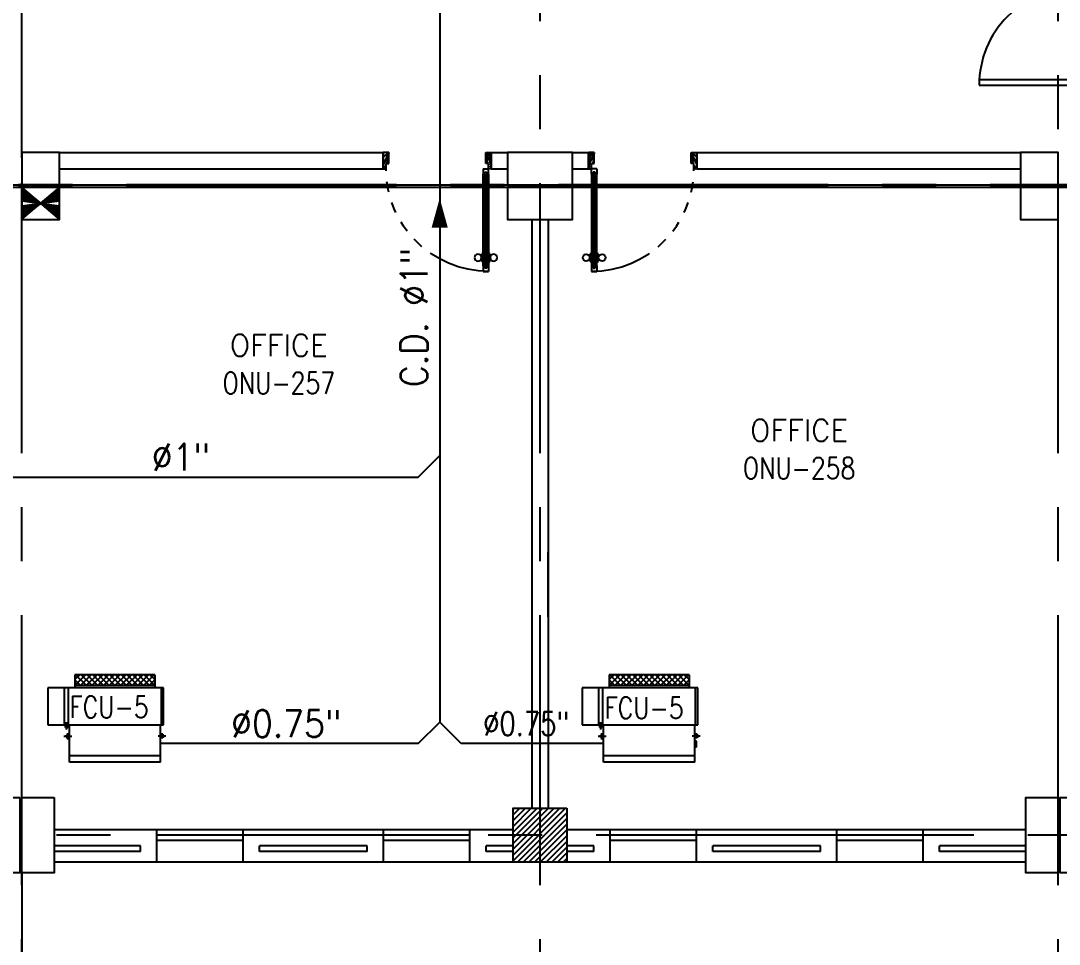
# Model space of a CAD drawing. Extents: x 417866242 to 417866469, y 43498047 to 43498124.
# Drawn here: x 417866416.33 to 417866425.95, y 43498074.18 to 43498082.73 of the extents above; entities that cross this region are included whole.
import ezdxf
from ezdxf.enums import TextEntityAlignment as Align

# ---------------------------------------------------------------- set-up
doc = ezdxf.new("R2010")
doc.units = 0
doc.header["$MEASUREMENT"] = 0
doc.linetypes.add('CENTERX2', pattern=[4, 2.5, -0.5, 0.5, -0.5])
doc.linetypes.add('HIDDEN', pattern=[0.375, 0.25, -0.125])
doc.layers.get('0').update_dxf_attribs({"linetype": 'CONTINUOUS'})
for name, color, linetype in [('AC-CD', 6, 'CONTINUOUS'), ('AC-TEXT', 2, 'CONTINUOUS'), ('AXES', 11, 'CENTERX2'), ('COL', 11, 'CONTINUOUS'), ('COUNTER', 11, 'CONTINUOUS'), ('DOOR', 11, 'CONTINUOUS'), ('EJ', 11, 'CONTINUOUS'), ('FCU', 6, 'CONTINUOUS'), ('HAT', 11, 'CONTINUOUS'), ('INSUL', 11, 'CONTINUOUS'), ('M-TEXT', 2, 'CONTINUOUS'), ('P-SOLIDWASTE', 6, 'CONTINUOUS'), ('RM-NAME', 11, 'CONTINUOUS'), ('RM-NO', 11, 'CONTINUOUS'), ('ROOF', 11, 'CONTINUOUS'), ('WALL', 11, 'CONTINUOUS'), ('WIN', 11, 'CONTINUOUS')]:
    doc.layers.add(name, color=color, linetype=linetype)
doc.styles.add('ROMANS', font='ROMANS.shx', dxfattribs={"width": 0.6})

# ---------------------------------------------------------------- blocks, each defined once
blk = doc.blocks.new('A$C376C1807')
at = {"layer": 'DOOR'}
for p, q in [((8.381903171539307e-08, 0.8999999298903276), (8.381903171539307e-08, 0.8499999298874172)), ((0.900000083813211, 0.8999999298903276), (8.381903171539307e-08, 0.8999999298903276)), ((8.381903171539307e-08, 0.8499999298874172), (0.8986101215996314, 0.8499999298874172))]:
    blk.add_line(p, q, dxfattribs=at)
blk.add_arc((8.381903171539307e-08, 0.8999999298830517), 0.8999999999941792, 270, 4.168816632087861e-10, dxfattribs=at)
blk = doc.blocks.new('C11')
at = {"layer": 'HAT'}
h = blk.add_hatch(dxfattribs=at)
h.set_pattern_fill('ANSI31', color=256, scale=300, style=0)
h.set_pattern_definition([(45, (-248556.1822811713, -75061.0053373936), (-26.51650429449553, 26.51650429449553), [])])
h.paths.add_polyline_path([(300.0000000000291, 700), (-2.91038304567337e-11, 700), (0, 349.9999999998981), (300.0000000000291, 349.9999999998981)])
h.paths.add_polyline_path([(300, 349.9999999998981), (-2.91038304567337e-11, 349.9999999998981), (-2.91038304567337e-11, 0), (300.0000000000291, 0)])
at = {"layer": 'COL'}
blk.add_lwpolyline([(300.0000000000291, 700), (299.9999999999709, 0), (0, 0), (0, 700)], close=True, dxfattribs=at)
blk = doc.blocks.new('C11D')
at = {"layer": 'COL', "linetype": 'ByBlock'}
for p in [(-320.0000000003783, 0), (0, 0)]:
    blk.add_blockref('C11', p, dxfattribs=at)
blk = doc.blocks.new('C7')
at = {"layer": 'HAT'}
h = blk.add_hatch(dxfattribs=at)
h.set_pattern_fill('ANSI31', color=256, scale=300, style=0)
h.set_pattern_definition([(45, (-248876.1822811714, -51411.00533739352), (-26.51650429449553, 26.51650429449553), [])])
h.paths.add_polyline_path([(350.0000000000291, 299.9999999999709), (250.0000000001455, 299.9999999999709), (-5.820766091346741e-11, 300), (0, 0), (350, -7.275957614183426e-12)])
at = {"layer": 'COL'}
blk.add_lwpolyline([(-2.91038304567337e-11, 300), (-5.820766091346741e-11, 0), (350, 0), (350.0000000000291, 300)], close=True, dxfattribs=at)
blk = doc.blocks.new('D1000')
at = {"layer": 'DOOR', "color": 7, "linetype": 'ByBlock'}
for p, q in [((0, 0), (-150, 0)), ((-150, 0), (-150, -25)), ((-150, 0), (0, 0)), ((0, -50), (-113.7099299924448, 0)), ((0, -50), (-40.1457343158545, 0)), ((0, -50), (0, 0)), ((-1049.994220409368, -25.1743907785567), (-1099.994220409368, -25.1743907785567)), ((-1099.994220409368, -75.1743907785567), (-1099.994220409368, -25.1743907785567)), ((-1099.994220409368, -25.1743907785567), (-1099.994220409368, -75.1743907785567)), ((-1049.994220409368, -75.1743907785567), (-1099.994220409397, -75.17439077803283)), ((-1049.994220409368, -42.1743907785276), (-1069.994220409368, -42.1743907785276)), ((-1069.994220409368, -42.1743907785567), (-1069.994220409368, -58.1743907785567)), ((-1049.994220409368, -58.1743907785567), (-1069.994220409368, -58.1743907785567)), ((-1049.994220409368, -25.1743907785567), (-1049.994220409368, -42.1743907785276)), ((-1049.994220409368, -58.1743907785567), (-1049.994220409368, -75.1743907785567)), ((-927.6366776307696, -17.97439077851595), (-1017.63667763077, -17.97439077851595)), ((-1017.63667763077, -25.1743907785567), (-1017.63667763077, -17.97439077851595)), ((-1017.63667763077, -75.1743907785567), (-1017.63667763077, -82.37439077859744)), ((-927.6366776307696, -82.37439077859744), (-1017.63667763077, -82.37439077859744)), ((-1005.036677630764, -8.974390778515954), (-940.2366776307754, -8.974390778515954)), ((-1005.036677630764, -17.97439077851595), (-1005.036677630764, -8.974390778515954)), ((-1005.036677630764, -17.97439077851595), (-940.2366776307754, -17.97439077851595)), ((-1005.036677630764, -82.37439077859744), (-940.2366776307754, -82.37439077859744)), ((-1005.036677630764, -82.37439077859744), (-1005.036677630764, -91.37439077859744)), ((-1005.036677630764, -91.37439077859744), (-940.2366776307754, -91.37439077859744)), ((-940.2366776307754, -17.97439077851595), (-940.2366776307754, -8.974390778515954)), ((-940.2366776307754, -82.37439077859744), (-940.2366776307754, -91.37439077859744)), ((-927.6366776307696, -25.1743907785567), (-927.6366776307696, -17.97439077851595)), ((-927.6366776307696, -75.1743907785567), (-927.6366776307696, -82.37439077859744)), ((-200, -42), (-200, -25)), ((-200, -25), (-150, -25)), ((-180, -42), (-200, -42)), ((-200, -75), (-200, -58)), ((-200, -58), (-180, -58)), ((-150, -75), (-200, -75)), ((-180, -58), (-180, -42)), ((-150, -75), (-150, -25)), ((-150, -25), (-100, -25)), ((-100, -25), (-100, -50)), ((0, -50), (-100, -36.64271395650576)), ((-100, -50), (0, -50)), ((0, -950), (-113.7099299924448, -1000)), ((-100, -975), (-100, -950)), ((0, -950), (-100, -963.3572860434942)), ((-100, -950), (0, -950)), ((0, -950), (-40.1457343158545, -1000)), ((0, -950), (0, -1000)), ((-150, -975), (-100, -975)), ((-150, -1000), (-150, -975)), ((-150, -1000), (0, -1000)), ((0, -1000), (-150, -1000))]:
    blk.add_line(p, q, dxfattribs=at)
at = {"layer": 'DOOR', "linetype": 'ByBlock'}
for p, q in [((-200, -25), (-1049.994220409368, -25.1743907785567)), ((-200, -42), (-1049.994220409368, -42.1743907785276)), ((-200, -58), (-1049.994220409368, -58.1743907785567)), ((-1049.994220409368, -75.1743907785567), (-200, -75))]:
    blk.add_line(p, q, dxfattribs=at)
at = {"layer": 'DOOR', "color": 7, "linetype": 'ByBlock'}
for centre in [(-972.6366776307696, 23.35655343646067), (-972.6366776307696, -123.7053349935159)]:
    blk.add_circle(centre, 32.39999999998526, dxfattribs=at)
for centre, radius, start, end in [((0, -50), 134.4019578127773, 158.1598493927677, 169.2800236452233), ((0, -50), 74.40195781277725, 137.7764264164989, 180), ((0, -50), 54.40195781277725, 113.2073828916783, 180), ((0, -50), 154.4019578127773, 161.1052885493303, 166.2857707774695), ((0, -50), 114.4019578127773, 154.0838418822192, 167.37742587102), ((0, -50), 94.40195781277725, 148.0181880332501, 180), ((0, -50), 34.40195781277725, 90, 180), ((0, -50), 14.40195781277725, 90, 180), ((0, -950), 94.40195781277725, 180, 211.9818119667498), ((0, -950), 74.40195781277725, 180, 222.2235735835011), ((0, -950), 54.40195781277725, 180, 246.7926171083217), ((0, -950), 34.40195781277725, 180, 270), ((0, -950), 14.40195781277725, 180, 270), ((0, -950), 154.4019578127773, 193.7142292225305, 198.8947114506697), ((0, -950), 134.4019578127773, 190.7199763547767, 201.8401506072323)]:
    blk.add_arc(centre, radius, start, end, dxfattribs=at)
at = {"layer": 'DOOR', "linetype": 'HIDDEN', "ltscale": 0.5}
blk.add_arc((-149.4480923587253, -24.45375900973158), 950.5464012146837, 180.0434372933824, 269.9667328389054, dxfattribs=at)
blk = doc.blocks.new('C5')
at = {"layer": 'HAT', "linetype": 'ByBlock'}
h = blk.add_hatch(dxfattribs=at)
h.set_pattern_fill('ANSI31', color=256, scale=300, style=0)
h.set_pattern_definition([(45, (-223356.1822811712, -51411.00533739349), (-26.51650429449553, 26.51650429449553), [])])
h.paths.add_polyline_path([(300.0000000001455, 300.0000000000218), (0, 300.0000000000146), (0, 1.455191522836685e-11), (300.0000000001164, 3.637978807091713e-11)])
h.paths.add_polyline_path([(599.9999999999709, 300.0000000000073), (300.0000000001455, 300.0000000000073), (300.0000000000873, 4.365574568510056e-11), (600, 6.548361852765083e-11)])
at = {"layer": 'COL'}
blk.add_lwpolyline([(600, 300.0000000000509), (0, 300.0000000000218), (0, 2.91038304567337e-11), (600, 5.820766091346741e-11)], close=True, dxfattribs=at)
blk = doc.blocks.new('COL50')
at = {"layer": 'COL'}
blk.add_lwpolyline([(-249.9999999999709, 250), (-249.9999999999418, -250), (250, -250), (249.9999999999709, 250)], close=True, dxfattribs=at)
blk = doc.blocks.new('*X44')
at = {"color": 0}
for p, q in [((215908.5557043089, 139859.2213876958), (216399.0682904249, 140349.7339738117)), ((215908.5557043089, 139912.2543962848), (216346.0352818359, 140349.7339738117)), ((215908.5557043089, 139965.2874048737), (216293.0022732469, 140349.7339738117)), ((215908.5557043089, 140018.3204134627), (216239.9692646579, 140349.7339738117)), ((215908.555704309, 140071.3534220517), (216186.9362560689, 140349.7339738117)), ((215908.555704309, 140124.3864306407), (216133.9032474799, 140349.7339738117)), ((215908.555704309, 140177.4194392297), (216080.8702388909, 140349.7339738117)), ((215908.555704309, 140230.4524478187), (216027.8372303019, 140349.7339738117)), ((215908.555704309, 140283.4854564077), (215974.8042217129, 140349.7339738117)), ((215908.555704309, 140336.5184649967), (215921.7712131239, 140349.7339738117)), ((215952.1012990139, 139849.7339738117), (216408.5557043089, 140306.1883791067)), ((216005.1343076028, 139849.7339738117), (216408.5557043089, 140253.1553705177)), ((216058.1673161918, 139849.7339738117), (216408.5557043089, 140200.1223619287)), ((216111.2003247808, 139849.7339738117), (216408.5557043089, 140147.0893533397)), ((216164.2333333698, 139849.7339738117), (216408.5557043089, 140094.0563447507)), ((216217.2663419588, 139849.7339738117), (216408.5557043089, 140041.0233361618)), ((216270.2993505478, 139849.7339738117), (216408.5557043089, 139987.9903275728)), ((216323.3323591368, 139849.7339738117), (216408.5557043089, 139934.9573189838)), ((216376.3653677258, 139849.7339738117), (216408.5557043089, 139881.9243103948))]:
    blk.add_line(p, q, dxfattribs=at)
blk = doc.blocks.new('*X98')
at = {"color": 0}
for p, q in [((16890.47746209932, -2466.570672882412), (16943.4517006644, -2413.596434317336)), ((16890.47746209932, -2519.603681471403), (16990.47746209933, -2419.603681471401)), ((16990.47746209933, -2565.49912589376), (16890.47746209932, -2465.499125893757)), ((16890.47746209932, -2572.636690060394), (16990.47746209933, -2472.636690060392)), ((16990.47746209933, -2512.466117304769), (16891.6077791119, -2413.596434317336)), ((16990.47746209933, -2459.433108715778), (16944.64078770089, -2413.596434317336)), ((16990.47746209933, -2618.532134482751), (16890.47746209932, -2518.532134482748)), ((16890.47746209932, -2625.669698649385), (16990.47746209933, -2525.669698649383)), ((16990.47746209933, -2671.565143071742), (16890.47746209932, -2571.565143071739)), ((16890.47746209932, -2678.702707238376), (16990.47746209933, -2578.702707238374)), ((16990.47746209933, -2724.598151660733), (16890.47746209932, -2624.59815166073)), ((16890.47746209932, -2731.735715827367), (16990.47746209933, -2631.735715827365)), ((16990.47746209933, -2777.631160249724), (16890.47746209932, -2677.631160249721)), ((16890.47746209932, -2784.768724416358), (16990.47746209933, -2684.768724416357)), ((16990.47746209933, -2830.664168838715), (16890.47746209932, -2730.664168838713)), ((16890.47746209932, -2837.801733005349), (16990.47746209933, -2737.801733005348)), ((16990.47746209933, -2883.697177427706), (16890.47746209932, -2783.697177427704)), ((16890.47746209932, -2890.83474159434), (16990.47746209933, -2790.834741594339)), ((16990.47746209933, -2936.730186016697), (16890.47746209932, -2836.730186016694)), ((16890.47746209932, -2943.867750183331), (16990.47746209933, -2843.86775018333)), ((16990.47746209933, -2989.763194605689), (16890.47746209932, -2889.763194605686)), ((16890.47746209932, -2996.900758772323), (16990.47746209933, -2896.900758772321)), ((16990.47746209933, -3042.796203194679), (16890.47746209932, -2942.796203194677)), ((16890.47746209932, -3049.933767361314), (16990.47746209933, -2949.933767361312)), ((16990.47746209933, -3095.82921178367), (16890.47746209932, -2995.829211783668)), ((16890.47746209932, -3102.966775950305), (16990.47746209933, -3002.966775950303)), ((16990.47746209933, -3148.862220372662), (16890.47746209932, -3048.862220372659)), ((16891.53081232129, -3154.946434317336), (16990.47746209933, -3055.999784539294)), ((16943.52866745501, -3154.946434317336), (16890.47746209932, -3101.89522896165)), ((16944.56382091028, -3154.946434317336), (16990.47746209933, -3109.032793128285))]:
    blk.add_line(p, q, dxfattribs=at)
blk = doc.blocks.new('RM1')
at = {"layer": 'RM-NAME', "style": 'ROMANS'}
for tag, p in [('ROOMNAME1', (0, 323.8095238059759)), ('ROOMNAME2', (0, 0))]:
    blk.add_attdef(tag, text='', height=200, dxfattribs=at).set_placement(p, align=Align.MIDDLE)

msp = doc.modelspace()

# ---------------------------------------------------------------- linework, layer by layer
at = {"layer": 'AC-CD'}
for p, q in [((417866420.2119507, 43498083.50166537), (417866420.2119507, 43498076.23616316)), ((417866420.0119506, 43498078.5039201), (417866420.2119507, 43498078.70392005)), ((417866414.7615501, 43498078.50392009), (417866420.0119506, 43498078.5039201)), ((417866420.0119507, 43498076.0361632), (417866420.2119507, 43498076.23616316)), ((417866420.4119506, 43498076.0361632), (417866420.2119507, 43498076.23616321)), ((417866420.0119507, 43498076.0361632), (417866417.6255971, 43498076.03616321)), ((417866421.730244, 43498076.03616321), (417866420.4119506, 43498076.0361632))]:
    msp.add_line(p, q, dxfattribs=at)
at = {"layer": 'AXES'}
for p, q in [((417866421.1410165, 43498046.72449277), (417866421.1410165, 43498123.53716789)), ((417866416.3410165, 43498046.72449277), (417866416.3410165, 43498123.18716789)), ((417866425.9410165, 43498046.72449277), (417866425.9410165, 43498123.18716789)), ((417866467.8110165, 43498081.20878641), (417866400.1210165, 43498081.20878641)), ((417866467.8110165, 43498081.18878641), (417866400.1210165, 43498081.18878641)), ((417866468.1610165, 43498075.18878641), (417866400.1210165, 43498075.18878641))]:
    msp.add_line(p, q, dxfattribs=at)
at = {"layer": 'COUNTER', "linetype": 'ByBlock'}
msp.add_line((417866421.2160365, 43498077.20878641), (417866421.2160365, 43498077.80878641), dxfattribs=at)
at = {"layer": 'EJ'}
for p, q in [((417866416.3410165, 43498081.45878641), (417866416.3410165, 43498084.55878641)), ((417866397.414535, 43498081.20878641), (417866458.6110165, 43498081.20878641)), ((417866397.414535, 43498081.18878641), (417866458.6110165, 43498081.18878641))]:
    msp.add_line(p, q, dxfattribs=at)
at = {"layer": 'FCU', "color": 3}
for p, q in [((417866416.832672, 43498076.67432571), (417866416.832672, 43498076.55210072)), ((417866417.574022, 43498076.67432571), (417866416.832672, 43498076.67432571)), ((417866417.574022, 43498076.67432571), (417866417.574022, 43498076.55210072)), ((417866422.523169, 43498076.67432571), (417866421.781819, 43498076.67432571)), ((417866421.781819, 43498076.67432571), (417866421.781819, 43498076.55210072)), ((417866422.523169, 43498076.67432571), (417866422.523169, 43498076.55210072)), ((417866416.734247, 43498076.55210072), (417866416.581847, 43498076.55210072)), ((417866416.581847, 43498076.55210072), (417866416.581847, 43498076.20920072)), ((417866416.7729292, 43498076.20920072), (417866416.7729292, 43498076.55210072)), ((417866417.574022, 43498076.57432572), (417866416.832672, 43498076.57432572)), ((417866417.6337648, 43498076.20920072), (417866417.6337648, 43498076.55210072)), ((417866421.530994, 43498076.55210072), (417866421.530994, 43498076.20920072)), ((417866421.683394, 43498076.55210072), (417866421.530994, 43498076.55210072)), ((417866421.7220762, 43498076.20920072), (417866421.7220762, 43498076.55210072)), ((417866422.523169, 43498076.57432572), (417866421.781819, 43498076.57432572)), ((417866422.5829118, 43498076.20920072), (417866422.5829118, 43498076.55210072)), ((417866416.581847, 43498076.20920072), (417866416.734247, 43498076.20920072)), ((417866416.745697, 43498076.18420071), (417866416.745697, 43498076.20920072)), ((417866416.755697, 43498076.16811972), (417866416.755697, 43498076.23640843)), ((417866416.765697, 43498076.18420071), (417866416.765697, 43498076.20920072)), ((417866421.530994, 43498076.20920072), (417866421.683394, 43498076.20920072)), ((417866421.694844, 43498076.18420071), (417866421.694844, 43498076.20920072)), ((417866421.704844, 43498076.16811972), (417866421.704844, 43498076.23640843)), ((417866421.714844, 43498076.18420071), (417866421.714844, 43498076.20920072)), ((417866416.7311627, 43498076.10522571), (417866416.8038668, 43498076.10522571)), ((417866416.745697, 43498076.18420071), (417866416.765697, 43498076.18420071)), ((417866416.751097, 43498076.09522571), (417866416.751097, 43498076.11522572)), ((417866416.751097, 43498076.11522572), (417866416.781097, 43498076.11522572)), ((417866416.766097, 43498076.07542288), (417866416.766097, 43498076.13218462)), ((417866417.6755313, 43498076.10522571), (417866417.6028272, 43498076.10522571)), ((417866417.655597, 43498076.11522572), (417866417.625597, 43498076.11522572)), ((417866417.640597, 43498076.08450475), (417866417.640597, 43498076.13218462)), ((417866417.655597, 43498076.09522571), (417866417.655597, 43498076.11522572)), ((417866421.6803098, 43498076.10522571), (417866421.7530138, 43498076.10522571)), ((417866421.694844, 43498076.18420071), (417866421.714844, 43498076.18420071)), ((417866421.700244, 43498076.11522572), (417866421.730244, 43498076.11522572)), ((417866421.700244, 43498076.09522571), (417866421.700244, 43498076.11522572)), ((417866421.715244, 43498076.07542288), (417866421.715244, 43498076.13218462)), ((417866422.6246783, 43498076.10522571), (417866422.5519742, 43498076.10522571)), ((417866422.604744, 43498076.11522572), (417866422.574744, 43498076.11522572)), ((417866422.589744, 43498076.08450475), (417866422.589744, 43498076.13218462)), ((417866422.604744, 43498076.09522571), (417866422.604744, 43498076.11522572)), ((417866416.751097, 43498076.09522571), (417866416.781097, 43498076.09522571)), ((417866417.655597, 43498076.09522571), (417866417.625597, 43498076.09522571)), ((417866421.700244, 43498076.09522571), (417866421.730244, 43498076.09522571)), ((417866422.604744, 43498076.09522571), (417866422.574744, 43498076.09522571)), ((417866422.589744, 43498076.05969572), (417866422.574744, 43498076.05969572)), ((417866422.589744, 43498076.00476143), (417866422.574744, 43498076.00476143)), ((417866422.589744, 43498076.00476143), (417866422.589744, 43498076.05969572)), ((417866417.625597, 43498075.92345072), (417866416.781097, 43498075.92345072)), ((417866422.574744, 43498075.92345072), (417866421.730244, 43498075.92345072))]:
    msp.add_line(p, q, dxfattribs=at)
at = {"layer": 'FCU', "color": 6}
for p, q in [((417866417.654172, 43498076.55210072), (417866416.734247, 43498076.55210072)), ((417866416.734247, 43498076.55210072), (417866416.734247, 43498076.20920072)), ((417866417.654172, 43498076.20920072), (417866417.654172, 43498076.55210072)), ((417866421.683394, 43498076.55210072), (417866421.683394, 43498076.20920072)), ((417866422.603319, 43498076.55210072), (417866421.683394, 43498076.55210072)), ((417866422.603319, 43498076.20920072), (417866422.603319, 43498076.55210072)), ((417866416.734247, 43498076.20920072), (417866417.654172, 43498076.20920072)), ((417866416.781097, 43498075.86312571), (417866416.781097, 43498076.20920072)), ((417866417.625597, 43498075.86312571), (417866417.625597, 43498076.20920072)), ((417866421.683394, 43498076.20920072), (417866422.603319, 43498076.20920072)), ((417866421.730244, 43498075.86312571), (417866421.730244, 43498076.20920072)), ((417866422.574744, 43498075.86312571), (417866422.574744, 43498076.20920072)), ((417866417.625597, 43498075.86312571), (417866416.781097, 43498075.86312571)), ((417866422.574744, 43498075.86312571), (417866421.730244, 43498075.86312571))]:
    msp.add_line(p, q, dxfattribs=at)
at = {"layer": 'INSUL'}
for p, q in [((417866417.4410165, 43498075.08878641), (417866416.6410165, 43498075.08878641)), ((417866417.4410165, 43498075.03878641), (417866417.4410165, 43498075.08878641)), ((417866418.5410165, 43498075.03878641), (417866418.5410165, 43498075.08878641)), ((417866419.5410165, 43498075.08878641), (417866418.5410165, 43498075.08878641)), ((417866419.5410165, 43498075.03878641), (417866419.5410165, 43498075.08878641)), ((417866420.8910165, 43498075.08878641), (417866420.6410165, 43498075.08878641)), ((417866420.6410165, 43498075.03878641), (417866420.6410165, 43498075.08878641)), ((417866421.6410165, 43498075.08878641), (417866421.3910165, 43498075.08878641)), ((417866421.6410165, 43498075.03878641), (417866421.6410165, 43498075.08878641)), ((417866422.7410165, 43498075.03878641), (417866422.7410165, 43498075.08878641)), ((417866423.7410165, 43498075.08878641), (417866422.7410165, 43498075.08878641)), ((417866423.7410165, 43498075.03878641), (417866423.7410165, 43498075.08878641)), ((417866424.8410165, 43498075.03878641), (417866424.8410165, 43498075.08878641)), ((417866425.6410165, 43498075.08878641), (417866424.8410165, 43498075.08878641)), ((417866417.4410165, 43498075.03878641), (417866416.6410165, 43498075.03878641)), ((417866419.5410165, 43498075.03878641), (417866418.5410165, 43498075.03878641)), ((417866420.8910165, 43498075.03878641), (417866420.6410165, 43498075.03878641)), ((417866421.6410165, 43498075.03878641), (417866421.3910165, 43498075.03878641)), ((417866423.7410165, 43498075.03878641), (417866422.7410165, 43498075.03878641)), ((417866425.6410165, 43498075.03878641), (417866424.8410165, 43498075.03878641))]:
    msp.add_line(p, q, dxfattribs=at)
at = {"layer": 'P-SOLIDWASTE'}
for points in [[(417866420.2119507, 43498081.0866389, 0, 0.1500000000000001, 0), (417866420.2119507, 43498080.81377056, 0.1500000000000001, 0.1500000000000001, 0)], [(417866418.5912569, 43498078.5039201, 0, 0.1500000000000001, 0), (417866418.3183886, 43498078.5039201, 0.1500000000000001, 0.1500000000000001, 0)]]:
    msp.add_lwpolyline(points, format="xyseb", dxfattribs=at)
at = {"layer": 'ROOF'}
for p, q in [((417866425.8367463, 43498081.20878641), (417866458.4867463, 43498081.20878641)), ((417866425.8367463, 43498081.18878641), (417866458.4867463, 43498081.18878641)), ((417866416.3410165, 43498074.83878641), (417866416.3410165, 43498061.18878641))]:
    msp.add_line(p, q, dxfattribs=at)
at = {"layer": 'WALL'}
for p, q in [((417866416.6910165, 43498081.50878641), (417866419.6894238, 43498081.50878641)), ((417866419.6894228, 43498081.35878641), (417866419.6894238, 43498081.50878641)), ((417866420.6894225, 43498081.35878641), (417866420.6894235, 43498081.50878641)), ((417866420.6894235, 43498081.50878641), (417866420.8410165, 43498081.50878641)), ((417866421.4410165, 43498081.50878641), (417866421.5910156, 43498081.50878641)), ((417866421.5910165, 43498081.35878641), (417866421.5910156, 43498081.50878641)), ((417866422.5926111, 43498081.35878641), (417866422.5926102, 43498081.50878641)), ((417866422.5926102, 43498081.50878641), (417866425.5910165, 43498081.50878641)), ((417866416.6910165, 43498081.35878641), (417866419.6894228, 43498081.35878641)), ((417866420.6894225, 43498081.35878641), (417866420.8394225, 43498081.35878641)), ((417866421.4410165, 43498081.35878641), (417866421.5910165, 43498081.35878641)), ((417866422.5926111, 43498081.35878641), (417866425.5910165, 43498081.35878641)), ((417866421.0660165, 43498080.88878641), (417866421.0660165, 43498075.43878641)), ((417866421.2160165, 43498080.88878641), (417866421.2160165, 43498075.43878641)), ((417866417.5910165, 43498075.23878641), (417866416.6410165, 43498075.23878641)), ((417866417.5910165, 43498074.93878641), (417866417.5910165, 43498075.23878641)), ((417866418.3910165, 43498074.93878641), (417866418.3910165, 43498075.23878641)), ((417866419.6910165, 43498075.23878641), (417866418.3910165, 43498075.23878641)), ((417866419.6910165, 43498074.93878641), (417866419.6910165, 43498075.23878641)), ((417866420.8910165, 43498075.23878641), (417866420.4910165, 43498075.23878641)), ((417866420.4910165, 43498074.93878641), (417866420.4910165, 43498075.23878641)), ((417866421.7910165, 43498075.23878641), (417866421.3910165, 43498075.23878641)), ((417866421.7910165, 43498074.93878641), (417866421.7910165, 43498075.23878641)), ((417866422.5910165, 43498074.93878641), (417866422.5910165, 43498075.23878641)), ((417866423.8910165, 43498075.23878641), (417866422.5910165, 43498075.23878641)), ((417866423.8910165, 43498074.93878641), (417866423.8910165, 43498075.23878641)), ((417866424.6910165, 43498074.93878641), (417866424.6910165, 43498075.23878641)), ((417866425.6410165, 43498075.23878641), (417866424.6910165, 43498075.23878641)), ((417866417.5910165, 43498074.93878641), (417866416.6410165, 43498074.93878641)), ((417866419.6910165, 43498074.93878641), (417866418.3910165, 43498074.93878641)), ((417866420.8910165, 43498074.93878641), (417866420.4910165, 43498074.93878641)), ((417866421.7910165, 43498074.93878641), (417866421.3910165, 43498074.93878641)), ((417866423.8910165, 43498074.93878641), (417866422.5910165, 43498074.93878641)), ((417866425.6410165, 43498074.93878641), (417866424.6910165, 43498074.93878641))]:
    msp.add_line(p, q, dxfattribs=at)
at = {"layer": 'WIN'}
for p, q in [((417866418.3910165, 43498075.23878641), (417866417.5910165, 43498075.23878641)), ((417866420.4910165, 43498075.23878641), (417866419.6910165, 43498075.23878641)), ((417866422.5910165, 43498075.23878641), (417866421.7910165, 43498075.23878641)), ((417866424.6910165, 43498075.23878641), (417866423.8910165, 43498075.23878641)), ((417866418.3910165, 43498075.18878641), (417866417.5910165, 43498075.18878641)), ((417866418.3910165, 43498075.13878641), (417866417.5910165, 43498075.13878641)), ((417866420.4910165, 43498075.18878641), (417866419.6910165, 43498075.18878641)), ((417866420.4910165, 43498075.13878641), (417866419.6910165, 43498075.13878641)), ((417866422.5910165, 43498075.18878641), (417866421.7910165, 43498075.18878641)), ((417866422.5910165, 43498075.13878641), (417866421.7910165, 43498075.13878641)), ((417866424.6910165, 43498075.18878641), (417866423.8910165, 43498075.18878641)), ((417866424.6910165, 43498075.13878641), (417866423.8910165, 43498075.13878641)), ((417866418.3910165, 43498074.93878641), (417866417.5910165, 43498074.93878641)), ((417866420.4910165, 43498074.93878641), (417866419.6910165, 43498074.93878641)), ((417866422.5910165, 43498074.93878641), (417866421.7910165, 43498074.93878641)), ((417866424.6910165, 43498074.93878641), (417866423.8910165, 43498074.93878641))]:
    msp.add_line(p, q, dxfattribs=at)

# ---------------------------------------------------------------- block references
at = {"layer": 'COL', "yscale": 0.001000002026557922, "zscale": 0.001}
for name, p, xscale in [('C7', (417866416.3410165, 43498081.20878641), 0.0009999871253967285), ('C5', (417866420.8410165, 43498081.20878641), 0.0009999871253967285), ('C7', (417866416.3410165, 43498080.88878641), 0.0009999871253967285), ('C5', (417866420.8410165, 43498080.88878641), 0.0009999871253967285), ('C11D', (417866416.3410165, 43498074.83878641), 0.0009999871253967285), ('COL50', (417866421.1410165, 43498075.18878641), -0.0009999871253967285)]:
    msp.add_blockref(name, p, dxfattribs=dict(at, xscale=xscale))
at = {"layer": 'COL', "linetype": 'ByBlock', "xscale": 0.0009999871253967285, "yscale": 0.001000002026557922, "zscale": 0.001}
for name, p in [('C7', (417866425.5910165, 43498081.20878641)), ('C7', (417866425.5910165, 43498080.88878641)), ('C11D', (417866425.9610165, 43498074.83878641))]:
    msp.add_blockref(name, p, dxfattribs=at)
at = {"layer": 'DOOR', "linetype": 'Continuous', "rotation": 180}
msp.add_blockref('A$C376C1807', (417866426.1089995, 43498083.03378634), dxfattribs=at)
at = {"layer": 'DOOR', "color": 0, "linetype": 'Continuous', "yscale": 0.001000002026557922, "zscale": 0.001}
for p, xscale, rotation in [((417866420.6894235, 43498081.50878072), -0.001000002026557922, 270), ((417866421.5926095, 43498081.50878072), 0.001000002026557922, 90)]:
    msp.add_blockref('D1000', p, dxfattribs=dict(at, xscale=xscale, rotation=rotation))
at = {"layer": 'FCU', "color": 11, "xscale": 0.001000002026557922, "yscale": 0.001000002026557922, "zscale": 0.001, "rotation": 90}
for p in [(417866414.4190755, 43498059.68384825), (417866419.3682226, 43498059.68384825)]:
    msp.add_blockref('*X98', p, dxfattribs=at)
at = {"layer": 'HAT', "xscale": 0.0009999871253967285, "yscale": 0.001000002026557922, "zscale": 0.001}
msp.add_blockref('*X44', (417866204.9824608, 43497935.08905244), dxfattribs=at)
at = {"layer": 'RM-NO'}
ref = msp.add_blockref('RM1', (417866418.7213038, 43498079.72473767), dxfattribs=dict(at, xscale=0.0009999871253967285, yscale=0.001000002026557922, zscale=0.001))
ref.add_attrib('ROOMNO', 'ONU-257', dxfattribs={"height": 0.2, "style": 'ROMANS', "width": 0.8}).set_placement((417866418.7213038, 43498079.37473767), align=Align.MIDDLE)
ref.add_attrib('ROOMNAME2', 'OFFICE', dxfattribs={"layer": 'RM-NAME', "height": 0.2, "style": 'ROMANS'}).set_placement((417866418.7213038, 43498079.72473767), align=Align.MIDDLE)
ref = msp.add_blockref('RM1', (417866423.5410165, 43498078.9369767), dxfattribs=dict(at, xscale=0.0009999871253967285, yscale=0.001000002026557922, zscale=0.001))
ref.add_attrib('ROOMNO', 'ONU-258', dxfattribs={"height": 0.2, "style": 'ROMANS', "width": 0.8}).set_placement((417866423.5410165, 43498078.5869767), align=Align.MIDDLE)
ref.add_attrib('ROOMNAME2', 'OFFICE', dxfattribs={"layer": 'RM-NAME', "height": 0.2, "style": 'ROMANS'}).set_placement((417866423.5410165, 43498078.9369767), align=Align.MIDDLE)

# ---------------------------------------------------------------- texts
at = {"layer": 'AC-TEXT', "style": 'ROMANS', "width": 0.9}
msp.add_text('C.D. %%c1"', height=0.25, rotation=90, dxfattribs=at).set_placement((417866419.9737169, 43498079.9838349), align=Align.MIDDLE)
at = {"layer": 'AC-TEXT', "style": 'ROMANS'}
for s, height, width, p in [(' %%c1"', 0.25, 0.9, (417866417.7381575, 43498078.68917163)), (' %%c0.75"', 0.25, 0.9, (417866418.7139192, 43498076.22141473)), (' %%c0.75"', 0.22, 0.8, (417866420.9541801, 43498076.22141473))]:
    msp.add_text(s, height=height, dxfattribs=dict(at, width=width)).set_placement(p, align=Align.MIDDLE)
at = {"layer": 'M-TEXT', "style": 'ROMANS', "width": 0.8}
for p in [(417866416.7816068, 43498076.2750691), (417866421.7380613, 43498076.26787282)]:
    msp.add_text('FCU-5', height=0.2, dxfattribs=at).set_placement(p)

doc.saveas('drawing.dxf')
